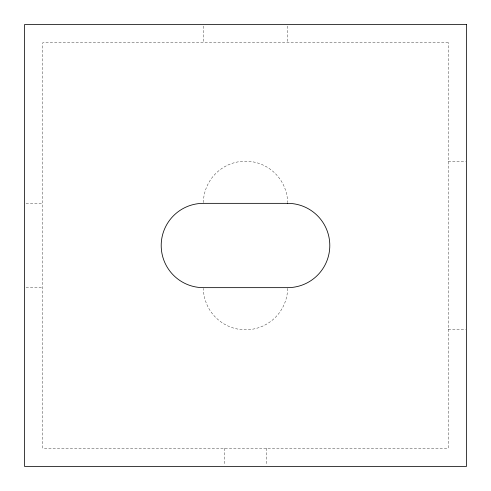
<?xml version="1.0" encoding="UTF-8"?>
<svg xmlns="http://www.w3.org/2000/svg" width="491" height="491" viewBox="0 0 491 491"><rect width="100%" height="100%" fill="white"/><g stroke="black" fill="none" stroke-linecap="round" stroke-linejoin="round"><path stroke-width="0.37" stroke-dasharray="2.46 1.84" d="M448.258 161.201L465.695 161.201M26.066 203.348L42.742 203.348M26.066 287.652L42.742 287.652M448.258 329.799L465.695 329.799M287.652 26.066L287.652 42.742M266.576 448.258L266.576 464.934M224.424 448.258L224.424 464.934M203.348 26.066L203.348 42.742M287.646 288.377A42.152 42.152 0 0 1 245.5 329.799A42.152 42.152 0 0 1 203.354 288.377M203.354 202.623A42.152 42.152 0 0 1 245.5 161.201A42.152 42.152 0 0 1 287.646 202.623M448.258 42.742L42.742 42.742L42.742 448.258L448.258 448.258L448.258 42.742"/><path stroke-width="0.74" d="M466.45 24.55L24.55 24.55L24.55 466.45L466.45 466.45L466.45 24.55M287.652 203.348L203.348 203.348A42.152 42.152 0 0 0 161.201 245.5A42.152 42.152 0 0 0 203.348 287.652L287.652 287.652A42.152 42.152 0 0 0 329.799 245.5A42.152 42.152 0 0 0 287.652 203.348"/></g></svg>
